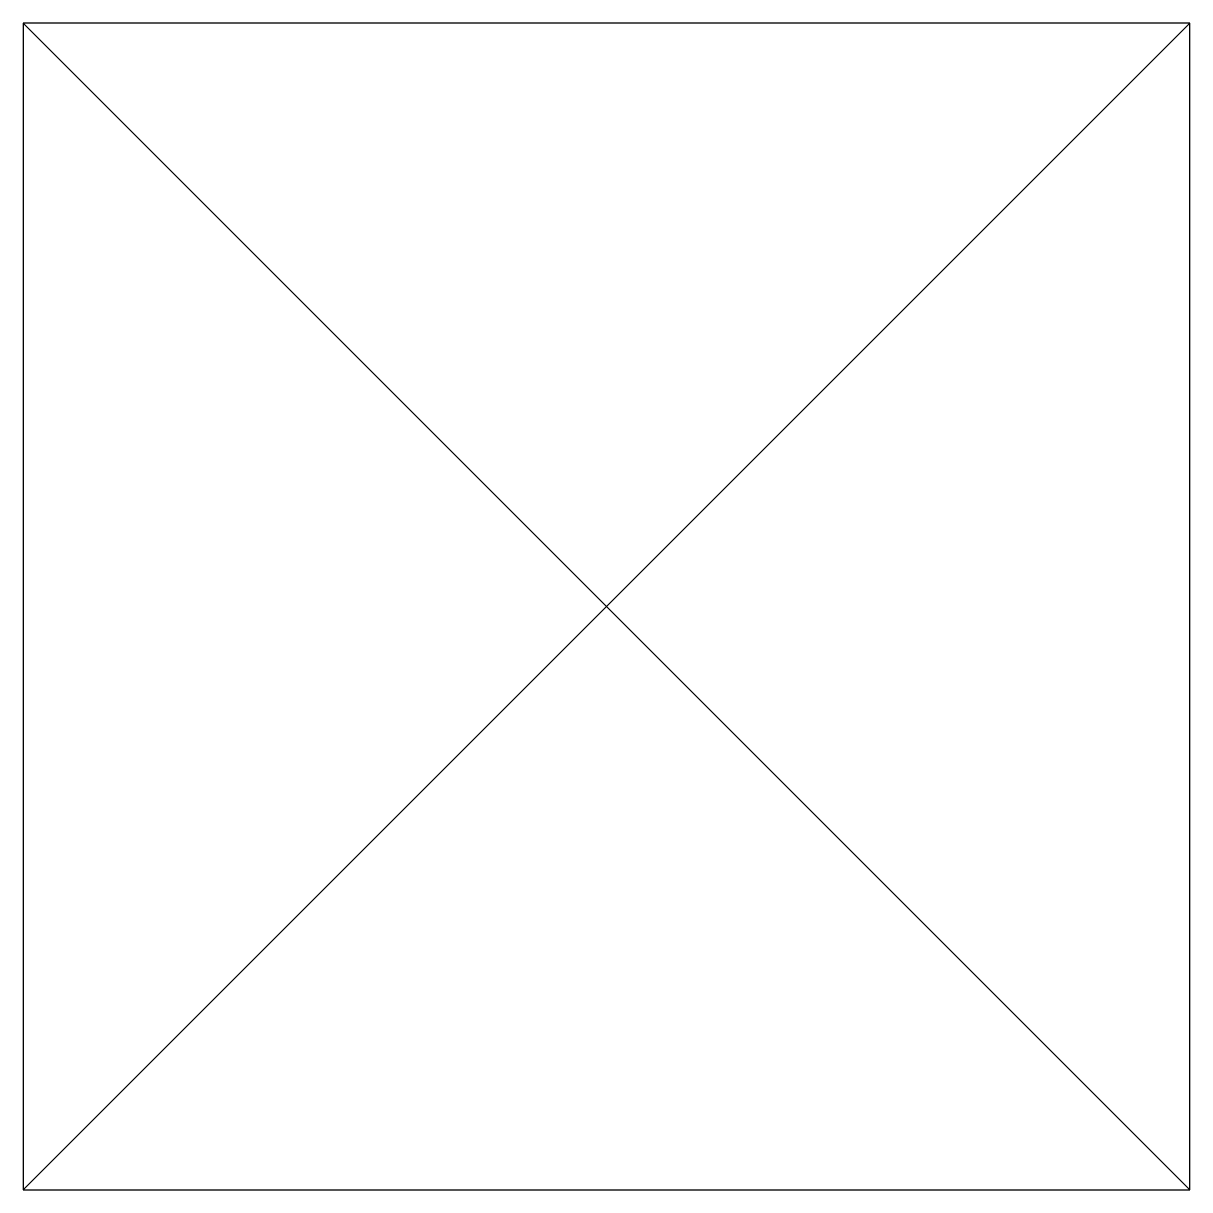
# Model space of a CAD drawing. Extents: x 0 to 100, y 0 to 100.
import ezdxf

# ---------------------------------------------------------------- set-up
doc = ezdxf.new("R2010")
doc.units = 0

msp = doc.modelspace()

# ---------------------------------------------------------------- linework, layer by layer
at = {"layer": 'Layer1'}
for p, q in [((100, 100), (0, 100)), ((0, 100), (0, 0)), ((100, 0), (100, 100)), ((0, 0), (100, 0))]:
    msp.add_line(p, q, dxfattribs=at)
at = {"layer": 'Layer2'}
for p, q in [((0, 0), (100, 100)), ((100, 0), (0, 100))]:
    msp.add_line(p, q, dxfattribs=at)

doc.saveas('drawing.dxf')
